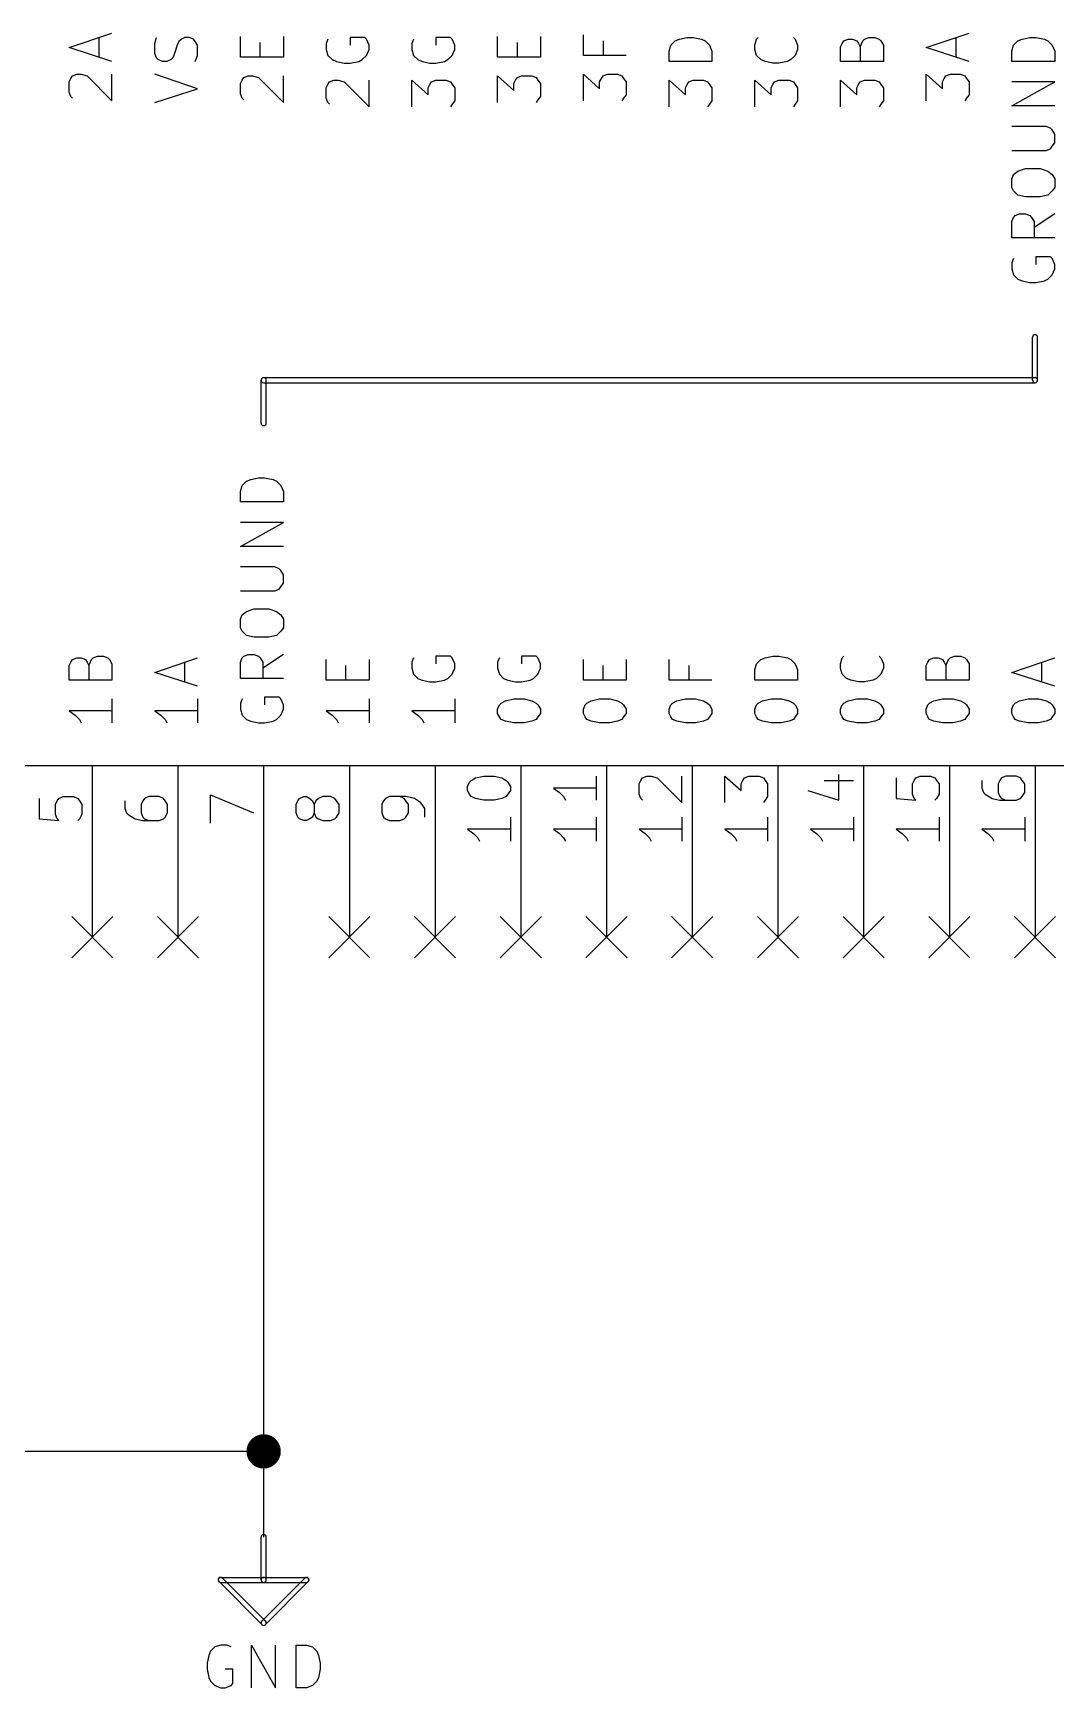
# Model space of a CAD drawing. Extents: x 10 to 287, y -200 to -10.
# Drawn here: x 38.89 to 69.2, y -103.53 to -54.48 of the extents above; entities that cross this region are included whole.
import ezdxf

# ---------------------------------------------------------------- set-up
doc = ezdxf.new("R2010")
doc.units = 0
doc.header["$MEASUREMENT"] = 0

msp = doc.modelspace()

# ---------------------------------------------------------------- linework, layer by layer
at = {"layer": 'Blue 2'}
for p, q in [((40.0304, -80.6704), (41.2496, -81.8896)), ((41.2496, -80.6704), (40.0304, -81.8896)), ((42.5704, -80.6704), (43.7896, -81.8896)), ((43.7896, -80.6704), (42.5704, -81.8896)), ((47.6504, -80.6704), (48.8696, -81.8896)), ((48.8696, -80.6704), (47.6504, -81.8896)), ((50.1904, -80.6704), (51.4096, -81.8896)), ((51.4096, -80.6704), (50.1904, -81.8896)), ((52.7304, -80.6704), (53.9496, -81.8896)), ((53.9496, -80.6704), (52.7304, -81.8896)), ((55.2704, -80.6704), (56.4896, -81.8896)), ((56.4896, -80.6704), (55.2704, -81.8896)), ((57.8104, -80.6704), (59.0296, -81.8896)), ((59.0296, -80.6704), (57.8104, -81.8896)), ((60.3504, -80.6704), (61.5696, -81.8896)), ((61.5696, -80.6704), (60.3504, -81.8896)), ((62.8904, -80.6704), (64.1096, -81.8896)), ((64.1096, -80.6704), (62.8904, -81.8896)), ((65.4304, -80.6704), (66.6496, -81.8896)), ((66.6496, -80.6704), (65.4304, -81.8896)), ((67.9704, -80.6704), (69.1896, -81.8896)), ((69.1896, -80.6704), (67.9704, -81.8896))]:
    msp.add_line(p, q, dxfattribs=at)
at = {"layer": 'Cyan 2'}
for p, q in [((39.9542, -54.9148), (41.2242, -54.483)), ((41.2242, -55.3212), (39.9542, -54.9148)), ((40.8432, -55.1942), (40.8432, -54.61)), ((42.4942, -54.7878), (42.545, -54.61)), ((42.4942, -55.0926), (42.4942, -54.7878)), ((43.1546, -54.8386), (43.0784, -55.0926)), ((43.2054, -54.737), (43.1546, -54.8386)), ((43.2816, -54.6608), (43.2054, -54.737)), ((43.3832, -54.61), (43.2816, -54.6608)), ((43.5102, -54.61), (43.3832, -54.61)), ((43.6372, -54.6608), (43.5102, -54.61)), ((43.688, -54.737), (43.6372, -54.6608)), ((43.7642, -54.8386), (43.688, -54.737)), ((43.7642, -55.1434), (43.7642, -54.8386)), ((45.0342, -55.1942), (45.0342, -54.5846)), ((45.6184, -55.1942), (45.6184, -54.7624)), ((46.3042, -54.5846), (46.3042, -55.1942)), ((47.625, -54.6608), (47.5742, -54.7878)), ((47.5742, -54.7878), (47.5742, -54.9656)), ((48.7172, -54.61), (48.2854, -54.61)), ((48.2854, -54.61), (48.2854, -54.8386)), ((48.768, -54.6608), (48.7172, -54.61)), ((48.8442, -54.8386), (48.768, -54.6608)), ((48.8442, -54.9656), (48.8442, -54.8386)), ((50.165, -54.6608), (50.1142, -54.7878)), ((50.1142, -54.7878), (50.1142, -54.9656)), ((51.2572, -54.61), (50.8254, -54.61)), ((50.8254, -54.61), (50.8254, -54.8386)), ((51.308, -54.6608), (51.2572, -54.61)), ((51.3842, -54.8386), (51.308, -54.6608)), ((51.3842, -54.9656), (51.3842, -54.8386)), ((52.6542, -55.1942), (52.6542, -54.5846)), ((53.2384, -55.1942), (53.2384, -54.7624)), ((53.9242, -54.5846), (53.9242, -55.1942)), ((55.1942, -55.1434), (55.1942, -54.5338)), ((55.7784, -54.7116), (55.7784, -55.1434)), ((57.7342, -55.0164), (57.785, -54.8386)), ((57.785, -54.8386), (57.912, -54.7116)), ((57.912, -54.7116), (58.039, -54.6608)), ((58.039, -54.6608), (58.2676, -54.61)), ((58.2676, -54.61), (58.4454, -54.61)), ((58.4454, -54.61), (58.6994, -54.6608)), ((58.6994, -54.6608), (58.801, -54.7116)), ((58.801, -54.7116), (58.928, -54.8386)), ((58.928, -54.8386), (59.0042, -55.0164)), ((60.2742, -54.8386), (60.325, -54.6608)), ((60.2742, -54.9656), (60.2742, -54.8386)), ((60.325, -54.6608), (60.3758, -54.61)), ((61.4172, -54.61), (61.468, -54.6608)), ((61.468, -54.6608), (61.5442, -54.8386)), ((61.5442, -54.8386), (61.5442, -54.9656)), ((62.8142, -54.8894), (62.865, -54.7878)), ((62.8142, -55.3212), (62.8142, -54.8894)), ((62.865, -54.7878), (62.9158, -54.7116)), ((62.9158, -54.7116), (63.0428, -54.6608)), ((63.0428, -54.6608), (63.1698, -54.6608)), ((63.1698, -54.6608), (63.2968, -54.7116)), ((63.2968, -54.7116), (63.3476, -54.7878)), ((63.3476, -54.7878), (63.3984, -54.8894)), ((63.3984, -54.8894), (63.4746, -54.7116)), ((63.3984, -54.8894), (63.3984, -55.3212)), ((63.4746, -54.7116), (63.5254, -54.6608)), ((63.5254, -54.6608), (63.6524, -54.61)), ((63.6524, -54.61), (63.8302, -54.61)), ((63.8302, -54.61), (63.9572, -54.6608)), ((63.9572, -54.6608), (64.008, -54.7116)), ((64.008, -54.7116), (64.0842, -54.8386)), ((64.0842, -54.8386), (64.0842, -55.3212)), ((65.3542, -54.9148), (66.6242, -54.483)), ((66.6242, -55.3212), (65.3542, -54.9148)), ((66.2432, -55.1942), (66.2432, -54.61)), ((67.8942, -55.0164), (67.945, -54.8386)), ((67.945, -54.8386), (68.072, -54.7116)), ((68.072, -54.7116), (68.199, -54.6608)), ((68.199, -54.6608), (68.4276, -54.61)), ((68.4276, -54.61), (68.6054, -54.61)), ((68.6054, -54.61), (68.8594, -54.6608)), ((68.8594, -54.6608), (68.961, -54.7116)), ((68.961, -54.7116), (69.088, -54.8386)), ((69.088, -54.8386), (69.1642, -55.0164)), ((42.545, -55.2196), (42.4942, -55.0926)), ((42.5958, -55.2704), (42.545, -55.2196)), ((42.7228, -55.3212), (42.5958, -55.2704)), ((42.8498, -55.3212), (42.7228, -55.3212)), ((42.9768, -55.2704), (42.8498, -55.3212)), ((43.0276, -55.2196), (42.9768, -55.2704)), ((43.0784, -55.0926), (43.0276, -55.2196)), ((43.688, -55.3212), (43.7642, -55.1434)), ((46.3042, -55.1942), (45.0342, -55.1942)), ((47.5742, -54.9656), (47.625, -55.1434)), ((47.625, -55.1434), (47.752, -55.2704)), ((47.752, -55.2704), (47.879, -55.3212)), ((47.879, -55.3212), (48.1076, -55.372)), ((48.1076, -55.372), (48.2854, -55.372)), ((48.2854, -55.372), (48.5394, -55.3212)), ((48.5394, -55.3212), (48.641, -55.2704)), ((48.641, -55.2704), (48.768, -55.1434)), ((48.768, -55.1434), (48.8442, -54.9656)), ((50.1142, -54.9656), (50.165, -55.1434)), ((50.165, -55.1434), (50.292, -55.2704)), ((50.292, -55.2704), (50.419, -55.3212)), ((50.419, -55.3212), (50.6476, -55.372)), ((50.6476, -55.372), (50.8254, -55.372)), ((50.8254, -55.372), (51.0794, -55.3212)), ((51.0794, -55.3212), (51.181, -55.2704)), ((51.181, -55.2704), (51.308, -55.1434)), ((51.308, -55.1434), (51.3842, -54.9656)), ((53.9242, -55.1942), (52.6542, -55.1942)), ((56.4642, -55.1434), (55.1942, -55.1434)), ((57.7342, -55.3212), (57.7342, -55.0164)), ((59.0042, -55.3212), (57.7342, -55.3212)), ((59.0042, -55.0164), (59.0042, -55.3212)), ((60.325, -55.1434), (60.2742, -54.9656)), ((60.452, -55.2704), (60.325, -55.1434)), ((60.579, -55.3212), (60.452, -55.2704)), ((60.8076, -55.372), (60.579, -55.3212)), ((60.9854, -55.372), (60.8076, -55.372)), ((61.2394, -55.3212), (60.9854, -55.372)), ((61.341, -55.2704), (61.2394, -55.3212)), ((61.468, -55.1434), (61.341, -55.2704)), ((61.5442, -54.9656), (61.468, -55.1434)), ((64.0842, -55.3212), (62.8142, -55.3212)), ((67.8942, -55.3212), (67.8942, -55.0164)), ((69.1642, -55.3212), (67.8942, -55.3212)), ((69.1642, -55.0164), (69.1642, -55.3212)), ((39.9542, -55.9308), (40.005, -55.8292)), ((40.005, -55.8292), (40.0558, -55.753)), ((40.0558, -55.753), (40.1828, -55.7022)), ((40.1828, -55.7022), (40.3098, -55.7022)), ((40.3098, -55.7022), (40.4876, -55.753)), ((40.4876, -55.753), (41.2242, -56.4896)), ((41.2242, -56.4896), (41.2242, -55.7022)), ((43.7642, -56.134), (42.4942, -55.7022)), ((45.0342, -55.9816), (45.085, -55.88)), ((45.085, -55.88), (45.1358, -55.8038)), ((45.1358, -55.8038), (45.2628, -55.753)), ((45.2628, -55.753), (45.3898, -55.753)), ((45.3898, -55.753), (45.5676, -55.8038)), ((45.5676, -55.8038), (46.3042, -56.5404)), ((46.3042, -56.5404), (46.3042, -55.753)), ((47.6758, -55.9308), (47.8028, -55.88)), ((47.8028, -55.88), (47.9298, -55.88)), ((47.9298, -55.88), (48.1076, -55.9308)), ((48.8442, -56.6674), (48.8442, -55.88)), ((50.1142, -56.6674), (50.1142, -55.88)), ((50.1142, -55.88), (50.5968, -56.3118)), ((50.6984, -55.9308), (50.8254, -55.88)), ((50.8254, -55.88), (51.1302, -55.88)), ((51.1302, -55.88), (51.2572, -55.9308)), ((52.6542, -56.5404), (52.6542, -55.753)), ((52.6542, -55.753), (53.1368, -56.1848)), ((53.1368, -55.9816), (53.1876, -55.88)), ((53.1876, -55.88), (53.2384, -55.8038)), ((53.2384, -55.8038), (53.3654, -55.753)), ((53.3654, -55.753), (53.6702, -55.753)), ((53.6702, -55.753), (53.7972, -55.8038)), ((53.7972, -55.8038), (53.848, -55.88)), ((53.848, -55.88), (53.9242, -55.9816)), ((55.1942, -56.4896), (55.1942, -55.7022)), ((55.1942, -55.7022), (55.6768, -56.134)), ((55.6768, -55.9308), (55.7276, -55.8292)), ((55.7276, -55.8292), (55.7784, -55.753)), ((55.7784, -55.753), (55.9054, -55.7022)), ((55.9054, -55.7022), (56.2102, -55.7022)), ((56.2102, -55.7022), (56.3372, -55.753)), ((56.3372, -55.753), (56.388, -55.8292)), ((56.388, -55.8292), (56.4642, -55.9308)), ((57.7342, -56.6674), (57.7342, -55.88)), ((57.7342, -55.88), (58.2168, -56.3118)), ((58.3184, -55.9308), (58.4454, -55.88)), ((58.4454, -55.88), (58.7502, -55.88)), ((58.7502, -55.88), (58.8772, -55.9308)), ((60.2742, -56.6674), (60.2742, -55.88)), ((60.2742, -55.88), (60.7568, -56.3118)), ((60.8584, -55.9308), (60.9854, -55.88)), ((60.9854, -55.88), (61.2902, -55.88)), ((61.2902, -55.88), (61.4172, -55.9308)), ((62.8142, -56.6674), (62.8142, -55.88)), ((62.8142, -55.88), (63.2968, -56.3118)), ((63.3984, -55.9308), (63.5254, -55.88)), ((63.5254, -55.88), (63.8302, -55.88)), ((63.8302, -55.88), (63.9572, -55.9308)), ((65.3542, -56.4896), (65.3542, -55.7022)), ((65.3542, -55.7022), (65.8368, -56.134)), ((65.8368, -55.9308), (65.8876, -55.8292)), ((65.8876, -55.8292), (65.9384, -55.753)), ((65.9384, -55.753), (66.0654, -55.7022)), ((66.0654, -55.7022), (66.3702, -55.7022)), ((66.3702, -55.7022), (66.4972, -55.753)), ((66.4972, -55.753), (66.548, -55.8292)), ((66.548, -55.8292), (66.6242, -55.9308)), ((39.9542, -56.2356), (39.9542, -55.9308)), ((40.005, -56.3626), (39.9542, -56.2356)), ((40.0558, -56.4134), (40.005, -56.3626)), ((42.4942, -56.5404), (43.7642, -56.134)), ((45.0342, -56.2864), (45.0342, -55.9816)), ((45.085, -56.4134), (45.0342, -56.2864)), ((47.5742, -56.1086), (47.625, -56.007)), ((47.5742, -56.4134), (47.5742, -56.1086)), ((47.625, -56.007), (47.6758, -55.9308)), ((48.1076, -55.9308), (48.8442, -56.6674)), ((50.5968, -56.1086), (50.6476, -56.007)), ((50.5968, -56.3118), (50.5968, -56.1086)), ((50.6476, -56.007), (50.6984, -55.9308)), ((51.2572, -55.9308), (51.308, -56.007)), ((51.308, -56.007), (51.3842, -56.1086)), ((51.3842, -56.1086), (51.3842, -56.4896)), ((53.1368, -56.1848), (53.1368, -55.9816)), ((53.9242, -56.3626), (53.848, -56.4642)), ((53.9242, -55.9816), (53.9242, -56.3626)), ((55.6768, -56.134), (55.6768, -55.9308)), ((56.4642, -56.3118), (56.388, -56.4134)), ((56.4642, -55.9308), (56.4642, -56.3118)), ((58.2168, -56.1086), (58.2676, -56.007)), ((58.2168, -56.3118), (58.2168, -56.1086)), ((58.2676, -56.007), (58.3184, -55.9308)), ((58.8772, -55.9308), (58.928, -56.007)), ((58.928, -56.007), (59.0042, -56.1086)), ((59.0042, -56.1086), (59.0042, -56.4896)), ((60.7568, -56.1086), (60.8076, -56.007)), ((60.7568, -56.3118), (60.7568, -56.1086)), ((60.8076, -56.007), (60.8584, -55.9308)), ((61.4172, -55.9308), (61.468, -56.007)), ((61.468, -56.007), (61.5442, -56.1086)), ((61.5442, -56.1086), (61.5442, -56.4896)), ((63.2968, -56.1086), (63.3476, -56.007)), ((63.2968, -56.3118), (63.2968, -56.1086)), ((63.3476, -56.007), (63.3984, -55.9308)), ((63.9572, -55.9308), (64.008, -56.007)), ((64.008, -56.007), (64.0842, -56.1086)), ((64.0842, -56.1086), (64.0842, -56.4896)), ((65.8368, -56.134), (65.8368, -55.9308)), ((66.6242, -56.3118), (66.548, -56.4134)), ((66.6242, -55.9308), (66.6242, -56.3118)), ((67.8942, -56.642), (69.1642, -55.9308)), ((69.1642, -55.9308), (67.8942, -55.9308)), ((45.1358, -56.4642), (45.085, -56.4134)), ((47.625, -56.5404), (47.5742, -56.4134)), ((47.6758, -56.5912), (47.625, -56.5404)), ((51.308, -56.5912), (51.2572, -56.6674)), ((51.3842, -56.4896), (51.308, -56.5912)), ((53.848, -56.4642), (53.7972, -56.5404)), ((56.388, -56.4134), (56.3372, -56.4896)), ((58.928, -56.5912), (58.8772, -56.6674)), ((59.0042, -56.4896), (58.928, -56.5912)), ((61.468, -56.5912), (61.4172, -56.6674)), ((61.5442, -56.4896), (61.468, -56.5912)), ((64.008, -56.5912), (63.9572, -56.6674)), ((64.0842, -56.4896), (64.008, -56.5912)), ((66.548, -56.4134), (66.4972, -56.4896)), ((69.1642, -56.642), (67.8942, -56.642)), ((68.9102, -57.2516), (67.8942, -57.2516)), ((69.0372, -57.3024), (68.9102, -57.2516)), ((69.088, -57.3532), (69.0372, -57.3024)), ((69.1642, -57.4802), (69.088, -57.3532)), ((69.0372, -57.912), (69.088, -57.8358)), ((69.088, -57.8358), (69.1642, -57.7342)), ((69.1642, -57.7342), (69.1642, -57.4802)), ((67.8942, -57.9628), (68.9102, -57.9628)), ((68.9102, -57.9628), (69.0372, -57.912)), ((67.8942, -58.801), (67.945, -58.674)), ((67.8942, -59.055), (67.8942, -58.801)), ((67.945, -58.674), (68.072, -58.5724)), ((68.072, -58.5724), (68.3006, -58.4962)), ((68.3006, -58.4962), (68.7324, -58.4962)), ((68.7324, -58.4962), (68.961, -58.5724)), ((68.961, -58.5724), (69.088, -58.674)), ((69.088, -58.674), (69.1642, -58.801)), ((69.1642, -58.801), (69.1642, -59.055)), ((67.945, -59.1566), (67.8942, -59.055)), ((68.072, -59.2836), (67.945, -59.1566)), ((68.3006, -59.3344), (68.072, -59.2836)), ((68.7324, -59.3344), (68.3006, -59.3344)), ((68.961, -59.2836), (68.7324, -59.3344)), ((69.088, -59.1566), (68.961, -59.2836)), ((69.1642, -59.055), (69.088, -59.1566)), ((67.8942, -60.071), (67.945, -59.944)), ((67.8942, -60.5536), (67.8942, -60.071)), ((67.945, -59.944), (67.9958, -59.8932)), ((67.9958, -59.8932), (68.1228, -59.8424)), ((68.1228, -59.8424), (68.3006, -59.8424)), ((68.3006, -59.8424), (68.4276, -59.8932)), ((68.4276, -59.8932), (68.4784, -59.944)), ((68.4784, -59.944), (68.5546, -60.071)), ((69.1642, -59.8424), (68.5546, -60.2488)), ((68.5546, -60.071), (68.5546, -60.5536)), ((69.1642, -60.5536), (67.8942, -60.5536)), ((67.945, -61.1632), (67.8942, -61.2902)), ((67.8942, -61.2902), (67.8942, -61.468)), ((69.0372, -61.1124), (68.6054, -61.1124)), ((68.6054, -61.1124), (68.6054, -61.341)), ((69.088, -61.1632), (69.0372, -61.1124)), ((69.1642, -61.341), (69.088, -61.1632)), ((67.8942, -61.468), (67.945, -61.6458)), ((67.945, -61.6458), (68.072, -61.7728)), ((68.072, -61.7728), (68.199, -61.8236)), ((68.8594, -61.8236), (68.961, -61.7728)), ((68.961, -61.7728), (69.088, -61.6458)), ((69.088, -61.6458), (69.1642, -61.468)), ((69.1642, -61.468), (69.1642, -61.341)), ((68.199, -61.8236), (68.4276, -61.8744)), ((68.4276, -61.8744), (68.6054, -61.8744)), ((68.6054, -61.8744), (68.8594, -61.8236)), ((45.339, -67.7164), (45.5676, -67.6656)), ((45.5676, -67.6656), (45.7454, -67.6656)), ((45.7454, -67.6656), (45.9994, -67.7164)), ((45.0342, -68.072), (45.085, -67.8942)), ((45.0342, -68.3768), (45.0342, -68.072)), ((45.085, -67.8942), (45.212, -67.7672)), ((45.212, -67.7672), (45.339, -67.7164)), ((45.9994, -67.7164), (46.101, -67.7672)), ((46.101, -67.7672), (46.228, -67.8942)), ((46.228, -67.8942), (46.3042, -68.072)), ((46.3042, -68.072), (46.3042, -68.3768)), ((46.3042, -68.3768), (45.0342, -68.3768)), ((45.0342, -69.6976), (46.3042, -68.9864)), ((46.3042, -68.9864), (45.0342, -68.9864)), ((46.3042, -69.6976), (45.0342, -69.6976)), ((46.0502, -70.3072), (45.0342, -70.3072)), ((46.1772, -70.358), (46.0502, -70.3072)), ((46.228, -70.4088), (46.1772, -70.358)), ((46.3042, -70.5358), (46.228, -70.4088)), ((46.3042, -70.7898), (46.3042, -70.5358)), ((45.0342, -71.0184), (46.0502, -71.0184)), ((46.0502, -71.0184), (46.1772, -70.9676)), ((46.1772, -70.9676), (46.228, -70.8914)), ((46.228, -70.8914), (46.3042, -70.7898)), ((45.212, -71.628), (45.4406, -71.5518)), ((45.4406, -71.5518), (45.8724, -71.5518)), ((45.8724, -71.5518), (46.101, -71.628)), ((45.0342, -71.8566), (45.085, -71.7296)), ((45.0342, -72.1106), (45.0342, -71.8566)), ((45.085, -71.7296), (45.212, -71.628)), ((46.101, -71.628), (46.228, -71.7296)), ((46.228, -71.7296), (46.3042, -71.8566)), ((46.3042, -71.8566), (46.3042, -72.1106)), ((45.085, -72.2122), (45.0342, -72.1106)), ((45.212, -72.3392), (45.085, -72.2122)), ((45.4406, -72.39), (45.212, -72.3392)), ((45.8724, -72.39), (45.4406, -72.39)), ((46.101, -72.3392), (45.8724, -72.39)), ((46.228, -72.2122), (46.101, -72.3392)), ((46.3042, -72.1106), (46.228, -72.2122)), ((40.005, -73.1266), (40.0558, -73.0504)), ((40.0558, -73.0504), (40.1828, -72.9996)), ((40.1828, -72.9996), (40.3098, -72.9996)), ((40.3098, -72.9996), (40.4368, -73.0504)), ((40.4368, -73.0504), (40.4876, -73.1266)), ((40.5384, -73.2282), (40.6146, -73.0504)), ((40.6146, -73.0504), (40.6654, -72.9996)), ((40.6654, -72.9996), (40.7924, -72.9488)), ((40.7924, -72.9488), (40.9702, -72.9488)), ((40.9702, -72.9488), (41.0972, -72.9996)), ((41.0972, -72.9996), (41.148, -73.0504)), ((41.148, -73.0504), (41.2242, -73.1774)), ((42.4942, -73.4314), (43.7642, -72.9996)), ((45.0342, -73.1266), (45.085, -72.9996)), ((45.085, -72.9996), (45.1358, -72.9488)), ((45.1358, -72.9488), (45.2628, -72.898)), ((45.2628, -72.898), (45.4406, -72.898)), ((45.4406, -72.898), (45.5676, -72.9488)), ((45.5676, -72.9488), (45.6184, -72.9996)), ((45.6184, -72.9996), (45.6946, -73.1266)), ((46.3042, -72.898), (45.6946, -73.3044)), ((47.5742, -73.66), (47.5742, -73.0504)), ((48.8442, -73.0504), (48.8442, -73.66)), ((50.165, -72.9996), (50.1142, -73.1266)), ((51.2572, -72.9488), (50.8254, -72.9488)), ((50.8254, -72.9488), (50.8254, -73.1774)), ((51.308, -72.9996), (51.2572, -72.9488)), ((51.3842, -73.1774), (51.308, -72.9996)), ((52.705, -72.9996), (52.6542, -73.1266)), ((53.7972, -72.9488), (53.3654, -72.9488)), ((53.3654, -72.9488), (53.3654, -73.1774)), ((53.848, -72.9996), (53.7972, -72.9488)), ((53.9242, -73.1774), (53.848, -72.9996)), ((55.1942, -73.66), (55.1942, -73.0504)), ((56.4642, -73.0504), (56.4642, -73.66)), ((57.7342, -73.66), (57.7342, -73.0504)), ((60.325, -73.1774), (60.452, -73.0504)), ((60.452, -73.0504), (60.579, -72.9996)), ((60.579, -72.9996), (60.8076, -72.9488)), ((60.8076, -72.9488), (60.9854, -72.9488)), ((60.9854, -72.9488), (61.2394, -72.9996)), ((61.2394, -72.9996), (61.341, -73.0504)), ((61.341, -73.0504), (61.468, -73.1774)), ((62.8142, -73.1774), (62.865, -72.9996)), ((62.865, -72.9996), (62.9158, -72.9488)), ((63.9572, -72.9488), (64.008, -72.9996)), ((64.008, -72.9996), (64.0842, -73.1774)), ((65.405, -73.1266), (65.4558, -73.0504)), ((65.4558, -73.0504), (65.5828, -72.9996)), ((65.5828, -72.9996), (65.7098, -72.9996)), ((65.7098, -72.9996), (65.8368, -73.0504)), ((65.8368, -73.0504), (65.8876, -73.1266)), ((65.9384, -73.2282), (66.0146, -73.0504)), ((66.0146, -73.0504), (66.0654, -72.9996)), ((66.0654, -72.9996), (66.1924, -72.9488)), ((66.1924, -72.9488), (66.3702, -72.9488)), ((66.3702, -72.9488), (66.4972, -72.9996)), ((66.4972, -72.9996), (66.548, -73.0504)), ((66.548, -73.0504), (66.6242, -73.1774)), ((67.8942, -73.4314), (69.1642, -72.9996)), ((39.9542, -73.2282), (40.005, -73.1266)), ((39.9542, -73.66), (39.9542, -73.2282)), ((40.4876, -73.1266), (40.5384, -73.2282)), ((40.5384, -73.2282), (40.5384, -73.66)), ((41.2242, -73.1774), (41.2242, -73.66)), ((43.7642, -73.8378), (42.4942, -73.4314)), ((43.3832, -73.7108), (43.3832, -73.1266)), ((45.0342, -73.6092), (45.0342, -73.1266)), ((45.6946, -73.1266), (45.6946, -73.6092)), ((48.1584, -73.66), (48.1584, -73.2282)), ((50.1142, -73.1266), (50.1142, -73.3044)), ((50.1142, -73.3044), (50.165, -73.4822)), ((50.165, -73.4822), (50.292, -73.6092)), ((51.181, -73.6092), (51.308, -73.4822)), ((51.308, -73.4822), (51.3842, -73.3044)), ((51.3842, -73.3044), (51.3842, -73.1774)), ((52.6542, -73.1266), (52.6542, -73.3044)), ((52.6542, -73.3044), (52.705, -73.4822)), ((52.705, -73.4822), (52.832, -73.6092)), ((53.721, -73.6092), (53.848, -73.4822)), ((53.848, -73.4822), (53.9242, -73.3044)), ((53.9242, -73.3044), (53.9242, -73.1774)), ((55.7784, -73.66), (55.7784, -73.2282)), ((58.3184, -73.2282), (58.3184, -73.66)), ((60.2742, -73.3552), (60.325, -73.1774)), ((60.2742, -73.66), (60.2742, -73.3552)), ((61.468, -73.1774), (61.5442, -73.3552)), ((61.5442, -73.3552), (61.5442, -73.66)), ((62.8142, -73.3044), (62.8142, -73.1774)), ((62.865, -73.4822), (62.8142, -73.3044)), ((62.992, -73.6092), (62.865, -73.4822)), ((64.008, -73.4822), (63.881, -73.6092)), ((64.0842, -73.3044), (64.008, -73.4822)), ((64.0842, -73.1774), (64.0842, -73.3044)), ((65.3542, -73.2282), (65.405, -73.1266)), ((65.3542, -73.66), (65.3542, -73.2282)), ((65.8876, -73.1266), (65.9384, -73.2282)), ((65.9384, -73.2282), (65.9384, -73.66)), ((66.6242, -73.1774), (66.6242, -73.66)), ((69.1642, -73.8378), (67.8942, -73.4314)), ((68.7832, -73.7108), (68.7832, -73.1266)), ((41.2242, -73.66), (39.9542, -73.66)), ((46.3042, -73.6092), (45.0342, -73.6092)), ((48.8442, -73.66), (47.5742, -73.66)), ((50.292, -73.6092), (50.419, -73.66)), ((50.419, -73.66), (50.6476, -73.7108)), ((50.6476, -73.7108), (50.8254, -73.7108)), ((50.8254, -73.7108), (51.0794, -73.66)), ((51.0794, -73.66), (51.181, -73.6092)), ((52.832, -73.6092), (52.959, -73.66)), ((52.959, -73.66), (53.1876, -73.7108)), ((53.1876, -73.7108), (53.3654, -73.7108)), ((53.3654, -73.7108), (53.6194, -73.66)), ((53.6194, -73.66), (53.721, -73.6092)), ((56.4642, -73.66), (55.1942, -73.66)), ((59.0042, -73.66), (57.7342, -73.66)), ((61.5442, -73.66), (60.2742, -73.66)), ((63.119, -73.66), (62.992, -73.6092)), ((63.3476, -73.7108), (63.119, -73.66)), ((63.5254, -73.7108), (63.3476, -73.7108)), ((63.7794, -73.66), (63.5254, -73.7108)), ((63.881, -73.6092), (63.7794, -73.66)), ((66.6242, -73.66), (65.3542, -73.66)), ((41.2242, -74.2188), (41.2242, -74.93)), ((43.7642, -74.2188), (43.7642, -74.93)), ((45.085, -74.2188), (45.0342, -74.3458)), ((45.0342, -74.3458), (45.0342, -74.5236)), ((45.0342, -74.5236), (45.085, -74.7014)), ((46.1772, -74.168), (45.7454, -74.168)), ((45.7454, -74.168), (45.7454, -74.3966)), ((46.228, -74.2188), (46.1772, -74.168)), ((46.3042, -74.3966), (46.228, -74.2188)), ((46.228, -74.7014), (46.3042, -74.5236)), ((46.3042, -74.5236), (46.3042, -74.3966)), ((48.8442, -74.2188), (48.8442, -74.93)), ((51.3842, -74.2188), (51.3842, -74.93)), ((52.6542, -74.5236), (52.705, -74.3966)), ((52.6542, -74.6506), (52.6542, -74.5236)), ((52.705, -74.3966), (52.7558, -74.3458)), ((52.7558, -74.3458), (52.8828, -74.2696)), ((52.8828, -74.2696), (53.1368, -74.2188)), ((53.1368, -74.2188), (53.4416, -74.2188)), ((53.4416, -74.2188), (53.6702, -74.2696)), ((53.6702, -74.2696), (53.7972, -74.3458)), ((53.7972, -74.3458), (53.848, -74.3966)), ((53.848, -74.3966), (53.9242, -74.5236)), ((53.9242, -74.5236), (53.9242, -74.6506)), ((55.1942, -74.5236), (55.245, -74.3966)), ((55.1942, -74.6506), (55.1942, -74.5236)), ((55.245, -74.3966), (55.2958, -74.3458)), ((55.2958, -74.3458), (55.4228, -74.2696)), ((55.4228, -74.2696), (55.6768, -74.2188)), ((55.6768, -74.2188), (55.9816, -74.2188)), ((55.9816, -74.2188), (56.2102, -74.2696)), ((56.2102, -74.2696), (56.3372, -74.3458)), ((56.3372, -74.3458), (56.388, -74.3966)), ((56.388, -74.3966), (56.4642, -74.5236)), ((56.4642, -74.5236), (56.4642, -74.6506)), ((57.7342, -74.5236), (57.785, -74.3966)), ((57.7342, -74.6506), (57.7342, -74.5236)), ((57.785, -74.3966), (57.8358, -74.3458)), ((57.8358, -74.3458), (57.9628, -74.2696)), ((57.9628, -74.2696), (58.2168, -74.2188)), ((58.2168, -74.2188), (58.5216, -74.2188)), ((58.5216, -74.2188), (58.7502, -74.2696)), ((58.7502, -74.2696), (58.8772, -74.3458)), ((58.8772, -74.3458), (58.928, -74.3966)), ((58.928, -74.3966), (59.0042, -74.5236)), ((59.0042, -74.5236), (59.0042, -74.6506)), ((60.2742, -74.5236), (60.325, -74.3966)), ((60.2742, -74.6506), (60.2742, -74.5236)), ((60.325, -74.3966), (60.3758, -74.3458)), ((60.3758, -74.3458), (60.5028, -74.2696)), ((60.5028, -74.2696), (60.7568, -74.2188)), ((60.7568, -74.2188), (61.0616, -74.2188)), ((61.0616, -74.2188), (61.2902, -74.2696)), ((61.2902, -74.2696), (61.4172, -74.3458)), ((61.4172, -74.3458), (61.468, -74.3966)), ((61.468, -74.3966), (61.5442, -74.5236)), ((61.5442, -74.5236), (61.5442, -74.6506)), ((62.8142, -74.5236), (62.865, -74.3966)), ((62.8142, -74.6506), (62.8142, -74.5236)), ((62.865, -74.3966), (62.9158, -74.3458)), ((62.9158, -74.3458), (63.0428, -74.2696)), ((63.0428, -74.2696), (63.2968, -74.2188)), ((63.2968, -74.2188), (63.6016, -74.2188)), ((63.6016, -74.2188), (63.8302, -74.2696)), ((63.8302, -74.2696), (63.9572, -74.3458)), ((63.9572, -74.3458), (64.008, -74.3966)), ((64.008, -74.3966), (64.0842, -74.5236)), ((64.0842, -74.5236), (64.0842, -74.6506)), ((65.3542, -74.5236), (65.405, -74.3966)), ((65.3542, -74.6506), (65.3542, -74.5236)), ((65.405, -74.3966), (65.4558, -74.3458)), ((65.4558, -74.3458), (65.5828, -74.2696)), ((65.5828, -74.2696), (65.8368, -74.2188)), ((65.8368, -74.2188), (66.1416, -74.2188)), ((66.1416, -74.2188), (66.3702, -74.2696)), ((66.3702, -74.2696), (66.4972, -74.3458)), ((66.4972, -74.3458), (66.548, -74.3966)), ((66.548, -74.3966), (66.6242, -74.5236)), ((66.6242, -74.5236), (66.6242, -74.6506)), ((67.8942, -74.5236), (67.945, -74.3966)), ((67.8942, -74.6506), (67.8942, -74.5236)), ((67.945, -74.3966), (67.9958, -74.3458)), ((67.9958, -74.3458), (68.1228, -74.2696)), ((68.1228, -74.2696), (68.3768, -74.2188)), ((68.3768, -74.2188), (68.6816, -74.2188)), ((68.6816, -74.2188), (68.9102, -74.2696)), ((68.9102, -74.2696), (69.0372, -74.3458)), ((69.0372, -74.3458), (69.088, -74.3966)), ((69.088, -74.3966), (69.1642, -74.5236)), ((69.1642, -74.5236), (69.1642, -74.6506)), ((41.2242, -74.5744), (39.9542, -74.5744)), ((39.9542, -74.5744), (40.132, -74.7014)), ((40.132, -74.7014), (40.259, -74.8284)), ((40.259, -74.8284), (40.3098, -74.93)), ((43.7642, -74.5744), (42.4942, -74.5744)), ((42.4942, -74.5744), (42.672, -74.7014)), ((42.672, -74.7014), (42.799, -74.8284)), ((42.799, -74.8284), (42.8498, -74.93)), ((45.085, -74.7014), (45.212, -74.8284)), ((45.212, -74.8284), (45.339, -74.8792)), ((45.339, -74.8792), (45.5676, -74.93)), ((45.5676, -74.93), (45.7454, -74.93)), ((45.7454, -74.93), (45.9994, -74.8792)), ((45.9994, -74.8792), (46.101, -74.8284)), ((46.101, -74.8284), (46.228, -74.7014)), ((48.8442, -74.5744), (47.5742, -74.5744)), ((47.5742, -74.5744), (47.752, -74.7014)), ((47.752, -74.7014), (47.879, -74.8284)), ((47.879, -74.8284), (47.9298, -74.93)), ((51.3842, -74.5744), (50.1142, -74.5744)), ((50.1142, -74.5744), (50.292, -74.7014)), ((50.292, -74.7014), (50.419, -74.8284)), ((50.419, -74.8284), (50.4698, -74.93)), ((52.705, -74.7522), (52.6542, -74.6506)), ((52.7558, -74.8284), (52.705, -74.7522)), ((52.8828, -74.8792), (52.7558, -74.8284)), ((53.1368, -74.93), (52.8828, -74.8792)), ((53.4416, -74.93), (53.1368, -74.93)), ((53.6702, -74.8792), (53.4416, -74.93)), ((53.7972, -74.8284), (53.6702, -74.8792)), ((53.848, -74.7522), (53.7972, -74.8284)), ((53.9242, -74.6506), (53.848, -74.7522)), ((55.245, -74.7522), (55.1942, -74.6506)), ((55.2958, -74.8284), (55.245, -74.7522)), ((55.4228, -74.8792), (55.2958, -74.8284)), ((55.6768, -74.93), (55.4228, -74.8792)), ((55.9816, -74.93), (55.6768, -74.93)), ((56.2102, -74.8792), (55.9816, -74.93)), ((56.3372, -74.8284), (56.2102, -74.8792)), ((56.388, -74.7522), (56.3372, -74.8284)), ((56.4642, -74.6506), (56.388, -74.7522)), ((57.785, -74.7522), (57.7342, -74.6506)), ((57.8358, -74.8284), (57.785, -74.7522)), ((57.9628, -74.8792), (57.8358, -74.8284)), ((58.2168, -74.93), (57.9628, -74.8792)), ((58.5216, -74.93), (58.2168, -74.93)), ((58.7502, -74.8792), (58.5216, -74.93)), ((58.8772, -74.8284), (58.7502, -74.8792)), ((58.928, -74.7522), (58.8772, -74.8284)), ((59.0042, -74.6506), (58.928, -74.7522)), ((60.325, -74.7522), (60.2742, -74.6506)), ((60.3758, -74.8284), (60.325, -74.7522)), ((60.5028, -74.8792), (60.3758, -74.8284)), ((60.7568, -74.93), (60.5028, -74.8792)), ((61.0616, -74.93), (60.7568, -74.93)), ((61.2902, -74.8792), (61.0616, -74.93)), ((61.4172, -74.8284), (61.2902, -74.8792)), ((61.468, -74.7522), (61.4172, -74.8284)), ((61.5442, -74.6506), (61.468, -74.7522)), ((62.865, -74.7522), (62.8142, -74.6506)), ((62.9158, -74.8284), (62.865, -74.7522)), ((63.0428, -74.8792), (62.9158, -74.8284)), ((63.2968, -74.93), (63.0428, -74.8792)), ((63.6016, -74.93), (63.2968, -74.93)), ((63.8302, -74.8792), (63.6016, -74.93)), ((63.9572, -74.8284), (63.8302, -74.8792)), ((64.008, -74.7522), (63.9572, -74.8284)), ((64.0842, -74.6506), (64.008, -74.7522)), ((65.405, -74.7522), (65.3542, -74.6506)), ((65.4558, -74.8284), (65.405, -74.7522)), ((65.5828, -74.8792), (65.4558, -74.8284)), ((65.8368, -74.93), (65.5828, -74.8792)), ((66.1416, -74.93), (65.8368, -74.93)), ((66.3702, -74.8792), (66.1416, -74.93)), ((66.4972, -74.8284), (66.3702, -74.8792)), ((66.548, -74.7522), (66.4972, -74.8284)), ((66.6242, -74.6506), (66.548, -74.7522)), ((67.945, -74.7522), (67.8942, -74.6506)), ((67.9958, -74.8284), (67.945, -74.7522)), ((68.1228, -74.8792), (67.9958, -74.8284)), ((68.3768, -74.93), (68.1228, -74.8792)), ((68.6816, -74.93), (68.3768, -74.93)), ((68.9102, -74.8792), (68.6816, -74.93)), ((69.0372, -74.8284), (68.9102, -74.8792)), ((69.088, -74.7522), (69.0372, -74.8284)), ((69.1642, -74.6506), (69.088, -74.7522)), ((44.1452, -102.438), (44.0944, -102.565)), ((44.2722, -102.311), (44.1452, -102.438)), ((44.45, -102.26), (44.2722, -102.311)), ((44.6278, -102.26), (44.45, -102.26)), ((44.7548, -102.311), (44.6278, -102.26)), ((45.3644, -103.53), (45.3644, -102.26)), ((45.3644, -102.26), (46.0756, -103.53)), ((46.0756, -103.53), (46.0756, -102.26)), ((46.6852, -103.53), (46.6852, -102.26)), ((46.6852, -102.26), (46.99, -102.26)), ((46.99, -102.26), (47.1678, -102.311)), ((47.1678, -102.311), (47.2948, -102.438)), ((47.2948, -102.438), (47.3456, -102.565)), ((44.0944, -102.565), (44.0436, -102.794)), ((44.0436, -102.794), (44.0436, -102.972)), ((44.0436, -102.972), (44.0944, -103.226)), ((44.8056, -102.972), (44.577, -102.972)), ((44.8056, -103.403), (44.8056, -102.972)), ((47.3456, -102.565), (47.3964, -102.794)), ((47.3964, -102.972), (47.3456, -103.226)), ((47.3964, -102.794), (47.3964, -102.972)), ((44.0944, -103.226), (44.1452, -103.327)), ((44.1452, -103.327), (44.2722, -103.454)), ((44.2722, -103.454), (44.45, -103.53)), ((44.577, -103.53), (44.7548, -103.454)), ((44.7548, -103.454), (44.8056, -103.403)), ((47.1678, -103.454), (46.99, -103.53)), ((47.2948, -103.327), (47.1678, -103.454)), ((47.3456, -103.226), (47.2948, -103.327)), ((44.45, -103.53), (44.577, -103.53)), ((46.99, -103.53), (46.6852, -103.53))]:
    msp.add_line(p, q, dxfattribs=at)
at = {"layer": 'Green 2'}
for p, q in [((40.64, -78.74), (40.64, -81.28)), ((43.18, -78.74), (43.18, -81.28)), ((45.72, -78.74), (45.72, -99.06)), ((48.26, -78.74), (48.26, -81.28)), ((50.8, -78.74), (50.8, -81.28)), ((53.34, -78.74), (53.34, -81.28)), ((55.88, -78.74), (55.88, -81.28)), ((58.42, -78.74), (58.42, -81.28)), ((60.96, -78.74), (60.96, -81.28)), ((63.5, -78.74), (63.5, -81.28)), ((66.04, -78.74), (66.04, -81.28)), ((68.58, -78.74), (68.58, -81.28)), ((45.72, -96.52), (20.32, -96.52))]:
    msp.add_line(p, q, dxfattribs=at)
at = {"layer": 'Green 2', "const_width": 0.508}
msp.add_lwpolyline([(45.466, -96.52, 1), (45.974, -96.52, 1)], format="xyb", close=True, dxfattribs=at)
at = {"layer": 'L.Yellow'}
msp.add_line((80.01, -76.2), (29.21, -76.2), dxfattribs=at)
at = {"layer": 'Red 2'}
for p, q in [((68.5038, -64.77), (68.5038, -63.5)), ((68.6562, -64.77), (68.6562, -63.5)), ((45.72, -64.6938), (68.58, -64.6938)), ((45.6438, -66.04), (45.6438, -64.77)), ((45.72, -64.8462), (68.58, -64.8462)), ((45.7962, -66.04), (45.7962, -64.77)), ((80.01, -76.2), (29.21, -76.2)), ((40.64, -76.2), (40.64, -78.74)), ((43.18, -76.2), (43.18, -78.74)), ((45.72, -76.2), (45.72, -78.74)), ((48.26, -76.2), (48.26, -78.74)), ((50.8, -76.2), (50.8, -78.74)), ((51.9938, -76.5556), (52.2478, -76.5048)), ((52.2478, -76.5048), (52.5526, -76.5048)), ((52.5526, -76.5048), (52.7812, -76.5556)), ((53.34, -76.2), (53.34, -78.74)), ((55.5752, -76.5048), (55.5752, -77.216)), ((55.88, -76.2), (55.88, -78.74)), ((56.9468, -76.5556), (57.0738, -76.5048)), ((57.0738, -76.5048), (57.2008, -76.5048)), ((57.2008, -76.5048), (57.3786, -76.5556)), ((58.1152, -77.2922), (58.1152, -76.5048)), ((58.42, -76.2), (58.42, -78.74)), ((59.3852, -77.2922), (59.3852, -76.5048)), ((59.3852, -76.5048), (59.8678, -76.9366)), ((59.9694, -76.5556), (60.0964, -76.5048)), ((60.0964, -76.5048), (60.4012, -76.5048)), ((60.4012, -76.5048), (60.5282, -76.5556)), ((60.96, -76.2), (60.96, -78.74)), ((62.7634, -77.216), (62.7634, -76.454)), ((63.5, -76.2), (63.5, -78.74)), ((65.0494, -76.5556), (65.1764, -76.5048)), ((65.1764, -76.5048), (65.4812, -76.5048)), ((65.4812, -76.5048), (65.6082, -76.5556)), ((66.04, -76.2), (66.04, -78.74)), ((67.7164, -76.5048), (67.5894, -76.5556)), ((68.0212, -76.5048), (67.7164, -76.5048)), ((68.1482, -76.5556), (68.0212, -76.5048)), ((68.58, -76.2), (68.58, -78.74)), ((51.7652, -76.8096), (51.816, -76.6826)), ((51.7652, -76.9366), (51.7652, -76.8096)), ((51.816, -77.0382), (51.7652, -76.9366)), ((51.816, -76.6826), (51.8668, -76.6318)), ((51.8668, -76.6318), (51.9938, -76.5556)), ((52.7812, -76.5556), (52.9082, -76.6318)), ((52.9082, -76.6318), (52.959, -76.6826)), ((52.959, -76.6826), (53.0352, -76.8096)), ((53.0352, -76.9366), (52.959, -77.0382)), ((53.0352, -76.8096), (53.0352, -76.9366)), ((55.5752, -76.8604), (54.3052, -76.8604)), ((54.3052, -76.8604), (54.483, -76.9874)), ((54.483, -76.9874), (54.61, -77.1144)), ((56.8452, -76.7334), (56.896, -76.6318)), ((56.8452, -77.0382), (56.8452, -76.7334)), ((56.896, -76.6318), (56.9468, -76.5556)), ((57.3786, -76.5556), (58.1152, -77.2922)), ((59.8678, -76.7334), (59.9186, -76.6318)), ((59.8678, -76.9366), (59.8678, -76.7334)), ((59.9186, -76.6318), (59.9694, -76.5556)), ((60.5282, -76.5556), (60.579, -76.6318)), ((60.579, -76.6318), (60.6552, -76.7334)), ((60.6552, -76.7334), (60.6552, -77.1144)), ((61.849, -76.9366), (62.7634, -77.216)), ((62.3316, -76.6318), (63.1952, -76.6318)), ((64.4652, -76.5556), (64.4652, -77.1652)), ((64.9478, -76.7334), (64.9986, -76.6318)), ((64.9478, -77.0382), (64.9478, -76.7334)), ((64.9986, -76.6318), (65.0494, -76.5556)), ((65.6082, -76.5556), (65.659, -76.6318)), ((65.659, -76.6318), (65.7352, -76.7334)), ((65.7352, -76.7334), (65.7352, -77.0382)), ((67.0052, -76.6318), (67.0052, -76.8604)), ((67.0052, -76.8604), (67.056, -76.9874)), ((67.056, -76.9874), (67.1068, -77.0382)), ((67.5386, -76.6318), (67.4878, -76.7334)), ((67.4878, -76.7334), (67.4878, -76.9874)), ((67.4878, -76.9874), (67.5386, -77.1144)), ((67.5894, -76.5556), (67.5386, -76.6318)), ((68.199, -76.6318), (68.1482, -76.5556)), ((68.2752, -76.7334), (68.199, -76.6318)), ((68.199, -77.1144), (68.2752, -76.9874)), ((68.2752, -76.9874), (68.2752, -76.7334)), ((39.0652, -77.1652), (39.0652, -77.7748)), ((39.5478, -77.343), (39.5986, -77.2414)), ((39.5478, -77.6478), (39.5478, -77.343)), ((39.5986, -77.2414), (39.6494, -77.1652)), ((39.6494, -77.1652), (39.7764, -77.1144)), ((39.7764, -77.1144), (40.0812, -77.1144)), ((40.0812, -77.1144), (40.2082, -77.1652)), ((40.2082, -77.1652), (40.259, -77.2414)), ((40.259, -77.2414), (40.3352, -77.343)), ((40.3352, -77.343), (40.3352, -77.6478)), ((41.6052, -77.2414), (41.6052, -77.47)), ((41.6052, -77.47), (41.656, -77.597)), ((42.1386, -77.2414), (42.0878, -77.343)), ((42.0878, -77.343), (42.0878, -77.597)), ((42.1894, -77.1652), (42.1386, -77.2414)), ((42.3164, -77.1144), (42.1894, -77.1652)), ((42.6212, -77.1144), (42.3164, -77.1144)), ((42.7482, -77.1652), (42.6212, -77.1144)), ((42.799, -77.2414), (42.7482, -77.1652)), ((42.8752, -77.343), (42.799, -77.2414)), ((42.8752, -77.597), (42.8752, -77.343)), ((44.1452, -77.9018), (44.1452, -77.0636)), ((44.1452, -77.0636), (45.4152, -77.597)), ((46.6852, -77.343), (46.736, -77.2414)), ((46.6852, -77.597), (46.6852, -77.343)), ((46.736, -77.2414), (46.7868, -77.1652)), ((46.7868, -77.1652), (46.9138, -77.1144)), ((46.9138, -77.1144), (46.99, -77.1144)), ((46.99, -77.1144), (47.0916, -77.1652)), ((47.0916, -77.1652), (47.1678, -77.2414)), ((47.1678, -77.2414), (47.2186, -77.343)), ((47.2694, -77.2414), (47.2186, -77.343)), ((47.2186, -77.343), (47.2186, -77.597)), ((47.3456, -77.1652), (47.2694, -77.2414)), ((47.4726, -77.1144), (47.3456, -77.1652)), ((47.7012, -77.1144), (47.4726, -77.1144)), ((47.8282, -77.1652), (47.7012, -77.1144)), ((47.879, -77.2414), (47.8282, -77.1652)), ((47.9552, -77.343), (47.879, -77.2414)), ((47.9552, -77.597), (47.9552, -77.343)), ((49.276, -77.2414), (49.2252, -77.343)), ((49.2252, -77.343), (49.2252, -77.597)), ((49.3268, -77.1652), (49.276, -77.2414)), ((49.4538, -77.1144), (49.3268, -77.1652)), ((49.9364, -77.1144), (49.4538, -77.1144)), ((49.8856, -77.1652), (49.7586, -77.1144)), ((49.9364, -77.2414), (49.8856, -77.1652)), ((50.1904, -77.1652), (49.9364, -77.1144)), ((50.0126, -77.343), (49.9364, -77.2414)), ((50.0126, -77.597), (50.0126, -77.343)), ((50.3682, -77.2922), (50.1904, -77.1652)), ((50.419, -77.343), (50.3682, -77.2922)), ((50.4952, -77.47), (50.419, -77.343)), ((50.4952, -77.724), (50.4952, -77.47)), ((51.8668, -77.1144), (51.816, -77.0382)), ((51.9938, -77.1652), (51.8668, -77.1144)), ((52.2478, -77.216), (51.9938, -77.1652)), ((52.5526, -77.216), (52.2478, -77.216)), ((52.7812, -77.1652), (52.5526, -77.216)), ((52.9082, -77.1144), (52.7812, -77.1652)), ((52.959, -77.0382), (52.9082, -77.1144)), ((54.61, -77.1144), (54.6608, -77.216)), ((56.896, -77.1652), (56.8452, -77.0382)), ((56.9468, -77.216), (56.896, -77.1652)), ((60.579, -77.216), (60.5282, -77.2922)), ((60.6552, -77.1144), (60.579, -77.216)), ((64.4652, -77.1652), (65.0494, -77.216)), ((64.9986, -77.1652), (64.9478, -77.0382)), ((65.0494, -77.216), (64.9986, -77.1652)), ((65.659, -77.1652), (65.6082, -77.216)), ((65.7352, -77.0382), (65.659, -77.1652)), ((67.1068, -77.0382), (67.31, -77.1652)), ((67.31, -77.1652), (67.5386, -77.216)), ((67.5386, -77.1144), (67.5894, -77.1652)), ((67.5386, -77.216), (68.0212, -77.216)), ((67.5894, -77.1652), (67.7164, -77.216)), ((68.0212, -77.216), (68.1482, -77.1652)), ((68.1482, -77.1652), (68.199, -77.1144)), ((39.0652, -77.7748), (39.6494, -77.8256)), ((39.5986, -77.7748), (39.5478, -77.6478)), ((39.6494, -77.8256), (39.5986, -77.7748)), ((40.259, -77.7748), (40.2082, -77.8256)), ((40.3352, -77.6478), (40.259, -77.7748)), ((41.656, -77.597), (41.7068, -77.6478)), ((41.7068, -77.6478), (41.91, -77.7748)), ((41.91, -77.7748), (42.1386, -77.8256)), ((42.0878, -77.597), (42.1386, -77.724)), ((42.1386, -77.724), (42.1894, -77.7748)), ((42.1386, -77.8256), (42.6212, -77.8256)), ((42.1894, -77.7748), (42.3164, -77.8256)), ((42.6212, -77.8256), (42.7482, -77.7748)), ((42.7482, -77.7748), (42.799, -77.724)), ((42.799, -77.724), (42.8752, -77.597)), ((46.736, -77.724), (46.6852, -77.597)), ((46.7868, -77.7748), (46.736, -77.724)), ((46.9138, -77.8256), (46.7868, -77.7748)), ((46.99, -77.8256), (46.9138, -77.8256)), ((47.0916, -77.7748), (46.99, -77.8256)), ((47.1678, -77.724), (47.0916, -77.7748)), ((47.2186, -77.597), (47.1678, -77.724)), ((47.2186, -77.597), (47.2694, -77.724)), ((47.2694, -77.724), (47.3456, -77.7748)), ((47.3456, -77.7748), (47.4726, -77.8256)), ((47.4726, -77.8256), (47.7012, -77.8256)), ((47.7012, -77.8256), (47.8282, -77.7748)), ((47.8282, -77.7748), (47.879, -77.724)), ((47.879, -77.724), (47.9552, -77.597)), ((49.2252, -77.597), (49.276, -77.724)), ((49.276, -77.724), (49.3268, -77.7748)), ((49.3268, -77.7748), (49.4538, -77.8256)), ((49.4538, -77.8256), (49.7586, -77.8256)), ((49.7586, -77.8256), (49.8856, -77.7748)), ((49.8856, -77.7748), (49.9364, -77.724)), ((49.9364, -77.724), (50.0126, -77.597)), ((53.0352, -77.724), (53.0352, -78.4352)), ((55.5752, -77.724), (55.5752, -78.4352)), ((58.1152, -77.724), (58.1152, -78.4352)), ((60.6552, -77.724), (60.6552, -78.4352)), ((63.1952, -77.724), (63.1952, -78.4352)), ((65.7352, -77.724), (65.7352, -78.4352)), ((68.2752, -77.724), (68.2752, -78.4352)), ((53.0352, -78.0796), (51.7652, -78.0796)), ((51.7652, -78.0796), (51.943, -78.2066)), ((51.943, -78.2066), (52.07, -78.3336)), ((52.07, -78.3336), (52.1208, -78.4352)), ((55.5752, -78.0796), (54.3052, -78.0796)), ((54.3052, -78.0796), (54.483, -78.2066)), ((54.483, -78.2066), (54.61, -78.3336)), ((54.61, -78.3336), (54.6608, -78.4352)), ((58.1152, -78.0796), (56.8452, -78.0796)), ((56.8452, -78.0796), (57.023, -78.2066)), ((57.023, -78.2066), (57.15, -78.3336)), ((57.15, -78.3336), (57.2008, -78.4352)), ((60.6552, -78.0796), (59.3852, -78.0796)), ((59.3852, -78.0796), (59.563, -78.2066)), ((59.563, -78.2066), (59.69, -78.3336)), ((59.69, -78.3336), (59.7408, -78.4352)), ((63.1952, -78.0796), (61.9252, -78.0796)), ((61.9252, -78.0796), (62.103, -78.2066)), ((62.103, -78.2066), (62.23, -78.3336)), ((62.23, -78.3336), (62.2808, -78.4352)), ((65.7352, -78.0796), (64.4652, -78.0796)), ((64.4652, -78.0796), (64.643, -78.2066)), ((64.643, -78.2066), (64.77, -78.3336)), ((64.77, -78.3336), (64.8208, -78.4352)), ((68.2752, -78.0796), (67.0052, -78.0796)), ((67.0052, -78.0796), (67.183, -78.2066)), ((67.183, -78.2066), (67.31, -78.3336)), ((67.31, -78.3336), (67.3608, -78.4352)), ((45.6438, -100.33), (45.6438, -99.06)), ((45.7962, -100.33), (45.7962, -99.06)), ((45.6692, -101.651), (44.3992, -100.381)), ((44.45, -100.254), (45.72, -100.254)), ((44.45, -100.406), (45.72, -100.406)), ((45.7708, -101.549), (44.5008, -100.279)), ((46.9392, -100.279), (45.6692, -101.549)), ((45.72, -100.254), (46.99, -100.254)), ((45.72, -100.406), (46.99, -100.406)), ((47.0408, -100.381), (45.7708, -101.651))]:
    msp.add_line(p, q, dxfattribs=at)
for centre, start, end in [((68.58, -63.5), 360, 540), ((45.72, -64.77), 360, 540), ((45.72, -64.77), 90, 270), ((68.58, -64.77), 270, 450), ((68.58, -64.77), 180, 360), ((45.72, -66.04), 180, 360), ((45.72, -99.06), 360, 540), ((44.45, -100.33), 405, 585), ((44.45, -100.33), 90, 270), ((45.72, -100.33), 90, 270), ((45.72, -100.33), 180, 360), ((45.72, -100.33), 270, 450), ((46.99, -100.33), 315, 495), ((46.99, -100.33), 270, 450), ((45.72, -101.6), 495, 675), ((45.72, -101.6), 225, 405)]:
    msp.add_arc(centre, 0.0762, start, end, dxfattribs=at)

doc.saveas('drawing.dxf')
